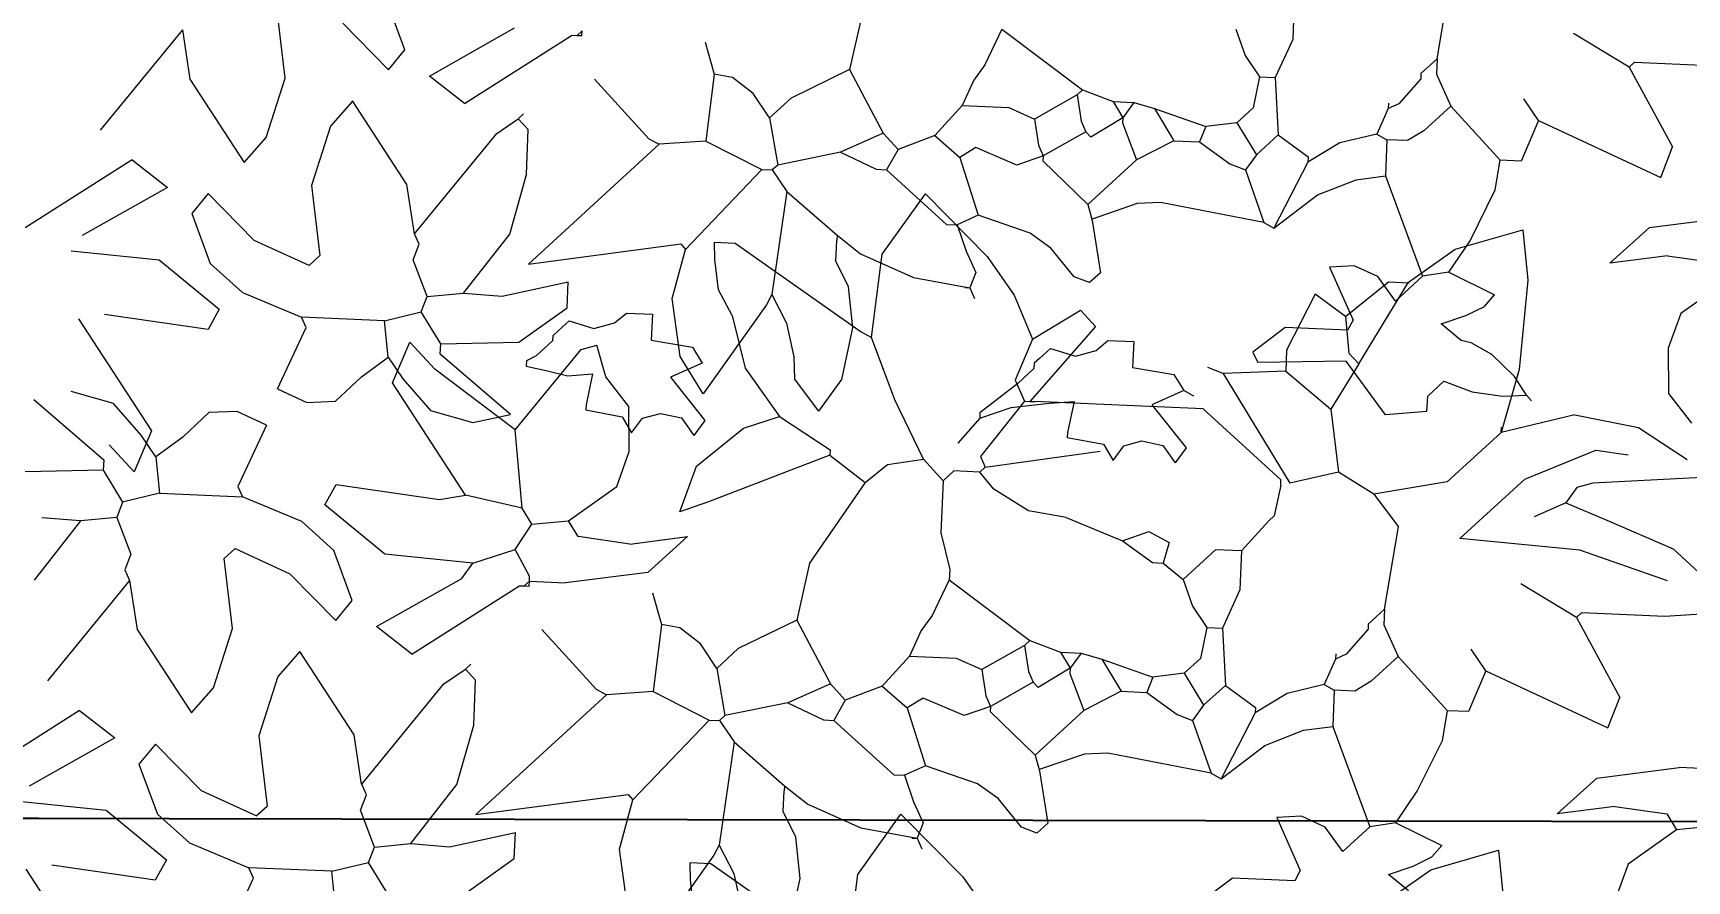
# Model space of a CAD drawing. Header units: centimetres. Extents: x 5667 to 17750, y 274 to 6203.
# Drawn here: x 7658.4 to 7760.1, y 4577.9 to 4630.1 of the extents above; entities that cross this region are included whole.
import ezdxf

# ---------------------------------------------------------------- set-up
doc = ezdxf.new("R2010")
doc.units = ezdxf.units.CM
doc.header["$MEASUREMENT"] = 0
doc.layers.get('0').update_dxf_attribs({"lineweight": 18})
doc.layers.add('G-ANNO-DIM', color=3, linetype='Continuous', lineweight=9)
doc.layers.add('G-HEDGE', color=104, linetype='Continuous', lineweight=9)
doc.styles.add('ARIAL', font='arial.ttf')
doc.dimstyles.new('TICK_36', dxfattribs={"dimtxt": 10, "dimasz": 3.6, "dimexe": 1.8, "dimexo": 1.2, "dimgap": 1.8, "dimtad": 0, "dimdec": 0, "dimzin": 0, "dimdsep": 46, "dimtxsty": 'ARIAL', "dimblk": 'OBLIQUE', "dimcen": 1.8, "dimdle": 1.8, "dimclrd": 256, "dimclrt": 256, "dimadec": 0, "dimazin": 0, "dimtfac": 1, "dimtdec": 0, "dimtmove": 1, "dimatfit": 3, "dimldrblk": 'OPEN90', "dimfxl": 1, "dimtolj": 1, "dimtzin": 0, "dimarcsym": 0})

# ---------------------------------------------------------------- blocks, each defined once
blk = doc.blocks.new('_Oblique')
at = {"color": 0, "linetype": 'ByBlock', "lineweight": -2}
blk.add_line((-0.5, -0.5), (0.5, 0.5), dxfattribs=at)
blk = doc.blocks.new('*D37')
at = {"layer": 'Defpoints', "color": 0, "transparency": 16777216}
for p in [(7969.34, 4729.28), (7566.06, 4503.99), (7969.34, 4503.99)]:
    blk.add_point(p, dxfattribs=at)
at = {"layer": 'G-ANNO-DIM', "lineweight": -2, "transparency": 16777216}
for p, q in [((7566.06, 4731.08), (7566.06, 4629.6)), ((7566.06, 4502.19), (7566.06, 4603.66))]:
    blk.add_line(p, q, dxfattribs=at)
at = {"layer": 'G-ANNO-DIM', "color": 0, "lineweight": -2, "transparency": 16777216}
for p, q in [((7968.14, 4729.28), (7564.26, 4729.28)), ((7968.14, 4503.99), (7564.26, 4503.99))]:
    blk.add_line(p, q, dxfattribs=at)
at = {"layer": 'G-ANNO-DIM', "lineweight": -2, "transparency": 16777216, "xscale": 3.6, "yscale": 3.6, "zscale": 3.6}
for p, rotation in [((7566.06, 4729.28), 90), ((7566.06, 4503.99), 270)]:
    blk.add_blockref('_Oblique', p, dxfattribs=dict(at, rotation=rotation))
at = {"layer": 'G-ANNO-DIM', "transparency": 16777216, "insert": (7566.06, 4616.63), "char_height": 10, "attachment_point": 5, "rotation": 90, "style": 'ARIAL'}
blk.add_mtext('\\A1;225', dxfattribs=at)
blk = doc.blocks.new('_Open90')
at = {"color": 0, "linetype": 'ByBlock', "lineweight": -2}
for p, q in [((-0.5, 0.5), (0, 0)), ((0, 0), (-1, 0)), ((0, 0), (-0.5, -0.5))]:
    blk.add_line(p, q, dxfattribs=at)
blk = doc.blocks.new('*D40')
at = {"layer": 'Defpoints', "color": 0, "transparency": 16777216}
for p in [(7955.47, 4581.2), (7630.51, 4504.63), (7955.32, 4503.99)]:
    blk.add_point(p, dxfattribs=at)
at = {"layer": 'G-ANNO-DIM', "lineweight": -2, "transparency": 16777216}
for p, q in [((7630.67, 4583.64), (7630.61, 4552.16)), ((7630.51, 4502.83), (7630.57, 4534.31))]:
    blk.add_line(p, q, dxfattribs=at)
at = {"layer": 'G-ANNO-DIM', "color": 0, "lineweight": -2, "transparency": 16777216}
for p, q in [((7954.27, 4581.2), (7628.87, 4581.84)), ((7954.12, 4503.99), (7628.71, 4504.64))]:
    blk.add_line(p, q, dxfattribs=at)
at = {"layer": 'G-ANNO-DIM', "lineweight": -2, "transparency": 16777216, "xscale": 3.6, "yscale": 3.6, "zscale": 3.6}
for p, rotation in [((7630.67, 4581.84), 89.88689764079622), ((7630.51, 4504.63), 269.8868976407962)]:
    blk.add_blockref('_Oblique', p, dxfattribs=dict(at, rotation=rotation))
at = {"layer": 'G-ANNO-DIM', "transparency": 16777216, "insert": (7630.59, 4543.24), "char_height": 10, "attachment_point": 5, "rotation": 89.8869, "style": 'ARIAL'}
blk.add_mtext('\\A1;77', dxfattribs=at)
blk = doc.blocks.new('*D31')
at = {"layer": 'Defpoints', "color": 0, "transparency": 16777216}
for p in [(7630.66, 4701.2), (7659.95, 4701.2), (7659.95, 4581.78)]:
    blk.add_point(p, dxfattribs=at)
at = {"layer": 'G-ANNO-DIM', "lineweight": -2, "transparency": 16777216}
for p, q in [((7630.66, 4703), (7630.66, 4653.88)), ((7630.66, 4579.98), (7630.66, 4629.1))]:
    blk.add_line(p, q, dxfattribs=at)
at = {"layer": 'G-ANNO-DIM', "color": 0, "lineweight": -2, "transparency": 16777216}
for p, q in [((7658.75, 4701.2), (7628.86, 4701.2)), ((7658.75, 4581.78), (7628.86, 4581.78))]:
    blk.add_line(p, q, dxfattribs=at)
at = {"layer": 'G-ANNO-DIM', "lineweight": -2, "transparency": 16777216, "xscale": 3.6, "yscale": 3.6, "zscale": 3.6}
for p, rotation in [((7630.66, 4701.2), 90), ((7630.66, 4581.78), 270)]:
    blk.add_blockref('_Oblique', p, dxfattribs=dict(at, rotation=rotation))
at = {"layer": 'G-ANNO-DIM', "transparency": 16777216, "insert": (7630.66, 4641.49), "char_height": 10, "attachment_point": 5, "rotation": 90, "style": 'ARIAL'}
blk.add_mtext('\\A1;119', dxfattribs=at)

msp = doc.modelspace()

# ---------------------------------------------------------------- linework, layer by layer
at = {"layer": 'G-HEDGE'}
for p, q in [((7744.77, 4628.51), (7745.63, 4633.59)), ((7673.93, 4627.31), (7673.42, 4631.63)), ((7681.29, 4629.05), (7680.16, 4632.12)), ((7735.98, 4632.09), (7735.88, 4629.69)), ((7677.46, 4630.7), (7680.28, 4627.82)), ((7709.42, 4631.33), (7708.62, 4627.85)), ((7667.6, 4630.29), (7662.54, 4624.12)), ((7667.6, 4630.29), (7668.06, 4627.26)), ((7682.79, 4627.44), (7688.03, 4630.41)), ((7684.95, 4625.75), (7691.53, 4629.94)), ((7691.85, 4629.92), (7691.53, 4629.94)), ((7691.85, 4629.92), (7692.18, 4630.23)), ((7692.17, 4629.91), (7691.85, 4629.92)), ((7692.17, 4629.91), (7692.18, 4630.23)), ((7718, 4630.32), (7716.95, 4628.13)), ((7718, 4630.32), (7722.95, 4626.59)), ((7732.38, 4630.33), (7732.95, 4628.71)), ((7735.88, 4629.69), (7734.81, 4627.35)), ((7756.57, 4628), (7753.15, 4630.06)), ((7680.28, 4627.82), (7681.29, 4629.05)), ((7699.75, 4629.52), (7700.3, 4627.57)), ((7732.95, 4628.71), (7733.85, 4627.39)), ((7700.3, 4627.57), (7699.8, 4623.44)), ((7701.43, 4627.35), (7700.3, 4627.57)), ((7708.62, 4627.85), (7705.03, 4626.09)), ((7708.62, 4627.85), (7710.69, 4623.93)), ((7716.95, 4628.13), (7716.27, 4627.2)), ((7743.77, 4627.6), (7743.76, 4627.28)), ((7744.77, 4628.51), (7743.77, 4627.6)), ((7744.77, 4628.51), (7744.73, 4627.56)), ((7744.73, 4627.56), (7745.6, 4625.6)), ((7756.57, 4628), (7756.91, 4628.3)), ((7756.57, 4628), (7759.24, 4623.09)), ((7756.91, 4628.3), (7762.01, 4628.08)), ((7668.06, 4627.26), (7671.4, 4622.13)), ((7672.75, 4623.67), (7673.93, 4627.31)), ((7684.95, 4625.75), (7682.79, 4627.44)), ((7692.94, 4627.26), (7696.29, 4623.59)), ((7702.71, 4626.37), (7701.43, 4627.35)), ((7716.27, 4627.2), (7715.56, 4625.63)), ((7722.95, 4626.59), (7722.62, 4626.28)), ((7722.95, 4626.59), (7724.84, 4625.87)), ((7733.85, 4627.39), (7733.45, 4625.49)), ((7733.85, 4627.39), (7734.81, 4627.35)), ((7734.81, 4627.35), (7734.98, 4623.83)), ((7743.76, 4627.28), (7742.41, 4625.74)), ((7678.07, 4625.9), (7676.72, 4624.37)), ((7681.41, 4620.77), (7678.07, 4625.91)), ((7703.7, 4624.87), (7702.71, 4626.37)), ((7705.03, 4626.09), (7703.7, 4624.87)), ((7715.56, 4625.63), (7713.88, 4623.79)), ((7715.56, 4625.63), (7718.43, 4625.51)), ((7718.43, 4625.51), (7720, 4624.8)), ((7722.62, 4626.28), (7720, 4624.8)), ((7722.62, 4626.28), (7722.87, 4624.67)), ((7724.84, 4625.87), (7725.43, 4624.88)), ((7724.84, 4625.87), (7726.11, 4625.81)), ((7726.11, 4625.81), (7725.43, 4624.88)), ((7726.11, 4625.81), (7727.38, 4625.44)), ((7733.45, 4625.49), (7732.45, 4624.57)), ((7741.77, 4625.77), (7741.76, 4625.45)), ((7742.41, 4625.74), (7741.76, 4625.45)), ((7745.6, 4625.6), (7743.94, 4624.07)), ((7745.6, 4625.6), (7748.65, 4622.27)), ((7751, 4624.72), (7750.1, 4626.04)), ((7686.93, 4623.92), (7688.25, 4624.82)), ((7688.25, 4624.82), (7688.58, 4625.13)), ((7688.86, 4624.16), (7688.25, 4624.82)), ((7703.7, 4624.87), (7704.21, 4621.97)), ((7720, 4624.8), (7720.25, 4623.19)), ((7722.87, 4624.67), (7723.16, 4624.02)), ((7725.43, 4624.88), (7723.46, 4623.69)), ((7725.43, 4624.88), (7725.42, 4624.56)), ((7725.42, 4624.56), (7726.28, 4622.29)), ((7727.38, 4625.44), (7730.53, 4624.34)), ((7727.38, 4625.44), (7728.57, 4623.47)), ((7732.45, 4624.57), (7730.53, 4624.34)), ((7732.45, 4624.57), (7733.65, 4622.6)), ((7741.76, 4625.45), (7741.05, 4623.88)), ((7751, 4624.72), (7749.93, 4622.21)), ((7751, 4624.72), (7758.51, 4621.2)), ((7671.4, 4622.13), (7672.75, 4623.67)), ((7676.72, 4624.37), (7675.54, 4620.72)), ((7681.87, 4617.75), (7686.93, 4623.92)), ((7688.77, 4621.38), (7688.86, 4624.16)), ((7696.29, 4623.59), (7696.92, 4623.25)), ((7710.69, 4623.93), (7708.08, 4622.76)), ((7710.69, 4623.93), (7711.61, 4622.93)), ((7713.88, 4623.79), (7711.61, 4622.93)), ((7713.88, 4623.79), (7715.42, 4622.44)), ((7723.16, 4624.02), (7720.54, 4622.54)), ((7723.46, 4623.69), (7723.16, 4624.02)), ((7728.57, 4623.47), (7726.28, 4622.29)), ((7728.57, 4623.47), (7730.16, 4623.4)), ((7730.53, 4624.34), (7730.16, 4623.4)), ((7734.98, 4623.83), (7733.65, 4622.6)), ((7734.98, 4623.83), (7736.84, 4622.47)), ((7741.05, 4623.88), (7738.79, 4623.34)), ((7741.05, 4623.88), (7741.68, 4623.53)), ((7741.68, 4623.53), (7741.58, 4621.3)), ((7742.95, 4623.48), (7741.68, 4623.53)), ((7743.94, 4624.07), (7742.95, 4623.48)), ((7696.92, 4623.25), (7688.88, 4615.88)), ((7699.8, 4623.44), (7696.92, 4623.25)), ((7699.8, 4623.44), (7703.24, 4621.69)), ((7708.08, 4622.76), (7704.21, 4621.97)), ((7708.08, 4622.76), (7710.27, 4621.71)), ((7711.61, 4622.93), (7710.91, 4621.68)), ((7716.4, 4623.04), (7715.42, 4622.44)), ((7715.42, 4622.44), (7716.54, 4618.88)), ((7718.92, 4621.97), (7716.4, 4623.04)), ((7720.54, 4622.54), (7718.92, 4621.97)), ((7720.25, 4623.19), (7720.54, 4622.54)), ((7720.54, 4622.54), (7720.52, 4622.22)), ((7730.16, 4623.4), (7732.02, 4622.04)), ((7733.65, 4622.6), (7732.97, 4621.68)), ((7738.79, 4623.34), (7736.82, 4622.15)), ((7736.84, 4622.47), (7736.82, 4622.15)), ((7758.51, 4621.2), (7759.24, 4623.09)), ((7664.52, 4622.29), (7657.94, 4618.1)), ((7664.52, 4622.29), (7666.68, 4620.59)), ((7703.24, 4621.69), (7698.55, 4616.78)), ((7703.24, 4621.69), (7703.88, 4621.67)), ((7704.21, 4621.97), (7703.88, 4621.67)), ((7703.88, 4621.67), (7704.78, 4620.35)), ((7710.27, 4621.71), (7710.91, 4621.68)), ((7710.91, 4621.68), (7714.6, 4618.32)), ((7720.52, 4622.22), (7723.28, 4619.54)), ((7726.28, 4622.29), (7723.28, 4619.54)), ((7732.02, 4622.04), (7732.97, 4621.68)), ((7732.97, 4621.68), (7734.1, 4618.43)), ((7736.82, 4622.15), (7734.73, 4618.08)), ((7748.33, 4620.45), (7748.65, 4622.27)), ((7749.93, 4622.21), (7748.65, 4622.27)), ((7666.68, 4620.59), (7661.44, 4617.63)), ((7675.54, 4620.72), (7676.05, 4616.4)), ((7681.87, 4617.75), (7681.41, 4620.77)), ((7687.73, 4617.73), (7688.77, 4621.38)), ((7737.4, 4620.13), (7739.79, 4621.07)), ((7739.79, 4621.07), (7741.58, 4621.3)), ((7741.58, 4621.3), (7743.87, 4615.13)), ((7746.79, 4617.32), (7748.33, 4620.45)), ((7669.19, 4620.22), (7668.18, 4618.99)), ((7672.01, 4617.34), (7669.19, 4620.22)), ((7704.78, 4620.35), (7703.86, 4614)), ((7704.78, 4620.35), (7707.86, 4617.66)), ((7710.64, 4616.48), (7713.3, 4620.21)), ((7713.3, 4620.21), (7717.09, 4616.35)), ((7723.28, 4619.54), (7723.56, 4618.57)), ((7726.31, 4619.61), (7723.54, 4618.64)), ((7727.76, 4619.67), (7726.31, 4619.61)), ((7734.1, 4618.43), (7727.76, 4619.67)), ((7734.73, 4618.08), (7737.4, 4620.13)), ((7668.18, 4618.99), (7669.31, 4615.92)), ((7716.54, 4618.88), (7715.24, 4618.29)), ((7719.73, 4617.78), (7716.54, 4618.88)), ((7723.56, 4618.57), (7724.06, 4615.35)), ((7734.1, 4618.43), (7734.73, 4618.08)), ((7757.83, 4618.13), (7762.88, 4618.77)), ((7682.16, 4617.1), (7681.87, 4617.75)), ((7684.9, 4614.1), (7687.73, 4617.73)), ((7707.86, 4617.66), (7707.85, 4617.34)), ((7707.86, 4617.66), (7709.31, 4616.52)), ((7714.6, 4618.32), (7715.24, 4618.29)), ((7715.24, 4618.29), (7715.81, 4616.67)), ((7721.01, 4616.86), (7719.73, 4617.78)), ((7745.88, 4616.79), (7750.04, 4617.99)), ((7750.04, 4617.99), (7750.35, 4614.9)), ((7755.38, 4615.93), (7757.83, 4618.13)), ((7660.76, 4616.7), (7666.17, 4616.14)), ((7675.39, 4615.79), (7672.01, 4617.34)), ((7675.39, 4615.79), (7676.05, 4616.4)), ((7681.8, 4616.15), (7682.16, 4617.1)), ((7688.88, 4615.88), (7698.25, 4617.12)), ((7697.72, 4613.76), (7698.55, 4616.78)), ((7698.25, 4617.12), (7698.55, 4616.78)), ((7700.32, 4617.23), (7701.6, 4617.17)), ((7700.35, 4616.16), (7700.32, 4617.23)), ((7701.6, 4617.17), (7709.35, 4611.72)), ((7707.79, 4616.06), (7707.85, 4617.34)), ((7709.31, 4616.52), (7712.57, 4615.06)), ((7709.98, 4611.37), (7710.64, 4616.48)), ((7715.81, 4616.67), (7716.39, 4615.37)), ((7717.09, 4616.35), (7718.75, 4613.97)), ((7722.45, 4615.1), (7721.01, 4616.86)), ((7743, 4614.76), (7745.88, 4616.79)), ((7745.48, 4615.38), (7746.79, 4617.32)), ((7758.94, 4616.39), (7755.38, 4615.93)), ((7758.94, 4616.39), (7762.12, 4615.93)), ((7666.17, 4616.14), (7669.87, 4613.1)), ((7669.31, 4615.92), (7671.29, 4614.14)), ((7682.66, 4613.88), (7681.8, 4616.15)), ((7700.57, 4614.3), (7700.35, 4616.16)), ((7708.56, 4614.49), (7707.79, 4616.06)), ((7716.39, 4615.37), (7716.03, 4614.42)), ((7724.06, 4615.35), (7723.39, 4614.74)), ((7739.67, 4615.78), (7738.14, 4615.7)), ((7738.14, 4615.7), (7739.59, 4612.44)), ((7741.11, 4615.11), (7739.67, 4615.78)), ((7745.48, 4615.38), (7743.87, 4615.13)), ((7745.48, 4615.38), (7748.29, 4613.98)), ((7687.27, 4613.91), (7691.33, 4614.78)), ((7691.26, 4613.18), (7691.33, 4614.78)), ((7701.41, 4612.71), (7700.57, 4614.3)), ((7708.83, 4611.96), (7708.56, 4614.49)), ((7712.57, 4615.06), (7716.03, 4614.42)), ((7715.71, 4614.44), (7716.03, 4614.42)), ((7716.03, 4614.42), (7716.32, 4613.77)), ((7723.39, 4614.74), (7722.45, 4615.1)), ((7739.12, 4612.66), (7741.77, 4614.78)), ((7739.95, 4609.75), (7743, 4614.76)), ((7742.2, 4613.6), (7741.11, 4615.11)), ((7741.77, 4614.78), (7743.04, 4614.73)), ((7743.87, 4615.13), (7742.2, 4613.6)), ((7750.35, 4614.9), (7749.81, 4609.39)), ((7762.72, 4614.94), (7759.75, 4612.84)), ((7671.29, 4614.14), (7674.93, 4612.62)), ((7682.29, 4612.94), (7682.66, 4613.88)), ((7682.66, 4613.88), (7684.9, 4614.1)), ((7684.9, 4614.1), (7687.27, 4613.91)), ((7698.22, 4610.19), (7697.72, 4613.76)), ((7703.52, 4613.37), (7699.63, 4607.9)), ((7703.86, 4614), (7703.52, 4613.37)), ((7703.86, 4614), (7704.75, 4612.25)), ((7718.75, 4613.97), (7719.88, 4611.26)), ((7737.26, 4614.02), (7735.51, 4610.58)), ((7739.12, 4612.66), (7737.26, 4614.02)), ((7746.53, 4612.72), (7747.67, 4613.28)), ((7747.67, 4613.28), (7748.29, 4613.98)), ((7661.21, 4612.52), (7665.71, 4605.62)), ((7669.18, 4611.86), (7662.82, 4612.77)), ((7669.87, 4613.1), (7669.18, 4611.86)), ((7675.22, 4611.97), (7674.93, 4612.62)), ((7680.03, 4612.4), (7674.93, 4612.62)), ((7680.03, 4612.4), (7682.29, 4612.94)), ((7680.26, 4610.15), (7680.03, 4612.4)), ((7683.49, 4610.97), (7682.29, 4612.94)), ((7688.29, 4611.08), (7691.26, 4613.18)), ((7690.71, 4611.78), (7691.38, 4612.39)), ((7691.38, 4612.39), (7692.91, 4611.92)), ((7692.91, 4611.92), (7694.18, 4612.26)), ((7694.18, 4612.26), (7694.91, 4612.87)), ((7694.91, 4612.87), (7696.51, 4612.8)), ((7696.51, 4612.8), (7696.44, 4611.21)), ((7701.41, 4612.71), (7702.22, 4609.47)), ((7719.88, 4611.26), (7722.83, 4613.05)), ((7722.83, 4613.05), (7723.75, 4612.05)), ((7739.12, 4612.66), (7739.34, 4610.41)), ((7739.59, 4612.44), (7739.25, 4611.81)), ((7745.02, 4612.2), (7746.53, 4612.72)), ((7759.75, 4612.84), (7758.97, 4610.7)), ((7673.46, 4608.21), (7675.22, 4611.97)), ((7690.38, 4611.47), (7690.36, 4611.15)), ((7690.71, 4611.78), (7690.38, 4611.47)), ((7704.75, 4612.25), (7705.21, 4610.17)), ((7708.15, 4608.79), (7708.83, 4611.96)), ((7709.35, 4611.72), (7709.98, 4611.37)), ((7711.42, 4607.53), (7709.98, 4611.37)), ((7719.88, 4611.26), (7718.81, 4608.75)), ((7723.75, 4612.05), (7719.71, 4607.43)), ((7735.42, 4611.98), (7733.44, 4610.47)), ((7739.25, 4611.81), (7735.42, 4611.98)), ((7746.25, 4611.19), (7745.02, 4612.2)), ((7680.52, 4608.57), (7681.59, 4611.08)), ((7683.12, 4609.41), (7681.59, 4611.08)), ((7683.46, 4610.33), (7683.49, 4610.97)), ((7687.77, 4606.62), (7683.46, 4610.33)), ((7683.49, 4610.97), (7688.29, 4611.08)), ((7688.07, 4605.68), (7692.12, 4610.62)), ((7689.36, 4610.24), (7688.76, 4609.92)), ((7690.36, 4611.15), (7689.36, 4610.24)), ((7692.12, 4610.62), (7693.09, 4610.89)), ((7693.64, 4608.95), (7693.09, 4610.89)), ((7696.44, 4611.21), (7698.98, 4610.78)), ((7698.98, 4610.78), (7699.57, 4609.79)), ((7720.32, 4610.08), (7720.98, 4610.69)), ((7720.98, 4610.69), (7722.52, 4610.22)), ((7722.52, 4610.22), (7723.79, 4610.56)), ((7723.79, 4610.56), (7724.52, 4611.18)), ((7724.52, 4611.18), (7726.11, 4611.11)), ((7726.11, 4611.11), (7726.04, 4609.51)), ((7733.44, 4610.47), (7733.73, 4609.82)), ((7735.51, 4610.58), (7735.46, 4609.3)), ((7739.34, 4610.41), (7739.95, 4609.75)), ((7746.86, 4611.04), (7746.25, 4611.19)), ((7748.12, 4610.31), (7746.86, 4611.04)), ((7749.53, 4608.96), (7748.12, 4610.31)), ((7758.97, 4610.7), (7759, 4607.93)), ((7678.61, 4608.94), (7680.26, 4610.15)), ((7680.26, 4610.15), (7681.16, 4608.83)), ((7688.07, 4605.68), (7683.12, 4609.41)), ((7688.76, 4609.92), (7688.75, 4609.6)), ((7688.75, 4609.6), (7690.05, 4609.32)), ((7690.05, 4609.32), (7691.31, 4609.01)), ((7699.57, 4609.79), (7697.62, 4608.92)), ((7699.63, 4607.9), (7698.22, 4610.19)), ((7702.22, 4609.47), (7704.33, 4606.51)), ((7705.21, 4610.17), (7705.24, 4608.82)), ((7719.97, 4609.46), (7718.97, 4608.54)), ((7719.98, 4609.78), (7719.97, 4609.46)), ((7720.32, 4610.08), (7719.98, 4609.78)), ((7726.04, 4609.51), (7728.58, 4609.08)), ((7731.61, 4609.15), (7730.67, 4609.51)), ((7735.46, 4609.3), (7731.61, 4609.15)), ((7739.16, 4609.9), (7733.73, 4609.82)), ((7735.46, 4609.3), (7738.23, 4606.95)), ((7739.95, 4609.75), (7738.23, 4606.95)), ((7741.58, 4606.6), (7739.16, 4609.9)), ((7749.81, 4609.39), (7748.71, 4605.53)), ((7673.46, 4608.21), (7675.25, 4607.36)), ((7677.01, 4607.44), (7678.61, 4608.94)), ((7685.02, 4601.66), (7680.52, 4608.57)), ((7681.16, 4608.83), (7682.86, 4606.87)), ((7691.31, 4609.01), (7692.83, 4609.13)), ((7692.83, 4609.13), (7692.43, 4607.23)), ((7695.06, 4607.12), (7693.64, 4608.95)), ((7697.62, 4608.92), (7699.74, 4606.27)), ((7706.75, 4606.84), (7705.24, 4608.82)), ((7706.75, 4606.84), (7708.15, 4608.79)), ((7718.97, 4608.54), (7716.65, 4606.73)), ((7718.81, 4608.75), (7719.39, 4607.45)), ((7728.58, 4609.08), (7729.18, 4608.1)), ((7731.61, 4609.15), (7735.7, 4602.41)), ((7744.19, 4607.76), (7745.18, 4608.68)), ((7745.18, 4608.68), (7746.91, 4608.03)), ((7750.26, 4607.82), (7749.53, 4608.96)), ((7658.46, 4607.56), (7662.77, 4603.85)), ((7663.37, 4607.31), (7660.76, 4608.04)), ((7665.07, 4605.35), (7663.37, 4607.31)), ((7675.25, 4607.36), (7677.01, 4607.44)), ((7692.43, 4607.23), (7692.42, 4606.91)), ((7713.17, 4603.88), (7711.42, 4607.53)), ((7719.39, 4607.45), (7716.69, 4604.05)), ((7718.56, 4607.07), (7720.92, 4607.32)), ((7719.39, 4607.45), (7719.71, 4607.43)), ((7719.71, 4607.43), (7720.03, 4607.42)), ((7730.37, 4606.97), (7720.03, 4607.42)), ((7720.92, 4607.32), (7722.44, 4607.43)), ((7722.44, 4607.43), (7722.03, 4605.53)), ((7729.18, 4608.1), (7727.22, 4607.22)), ((7727.22, 4607.22), (7729.34, 4604.57)), ((7729.8, 4607.75), (7729.18, 4608.1)), ((7744.14, 4606.81), (7744.19, 4607.76)), ((7746.91, 4608.03), (7748.78, 4607.76)), ((7748.78, 4607.76), (7750.26, 4607.82)), ((7750.26, 4607.82), (7750.56, 4607.48)), ((7759, 4607.93), (7760.41, 4606.1)), ((7669.22, 4606.75), (7667.62, 4605.24)), ((7670.98, 4606.82), (7669.22, 4606.75)), ((7672.77, 4605.97), (7670.98, 4606.82)), ((7682.86, 4606.87), (7685.47, 4606.14)), ((7685.47, 4606.14), (7687.77, 4606.62)), ((7692.42, 4606.91), (7694.64, 4606.49)), ((7694.64, 4606.49), (7695.23, 4605.51)), ((7695.08, 4604.35), (7695.06, 4607.12)), ((7695.23, 4605.51), (7695.89, 4606.41)), ((7695.89, 4606.41), (7697, 4606.7)), ((7697, 4606.7), (7698.3, 4606.42)), ((7698.3, 4606.42), (7699.06, 4605.34)), ((7699.74, 4606.27), (7699.06, 4605.34)), ((7702.1, 4605.78), (7704.33, 4606.51)), ((7704.33, 4606.51), (7707.44, 4604.45)), ((7716.64, 4606.41), (7715.29, 4604.87)), ((7716.64, 4606.41), (7718.56, 4607.07)), ((7716.65, 4606.73), (7716.64, 4606.41)), ((7735.16, 4602.61), (7730.37, 4606.97)), ((7738.23, 4606.95), (7738.7, 4603.09)), ((7744.14, 4606.81), (7741.58, 4606.6)), ((7753.24, 4606.61), (7748.71, 4605.53)), ((7753.24, 4606.61), (7757.14, 4605.84)), ((7665.71, 4605.62), (7664.64, 4603.1)), ((7665.97, 4604.03), (7665.07, 4605.35)), ((7667.62, 4605.24), (7665.97, 4604.03)), ((7672.77, 4605.97), (7671.01, 4602.21)), ((7688.5, 4600.87), (7688.07, 4605.68)), ((7699.21, 4603.45), (7702.1, 4605.78)), ((7722.03, 4605.53), (7722.02, 4605.21)), ((7722.02, 4605.21), (7724.24, 4604.8)), ((7748.71, 4605.53), (7745.39, 4602.48)), ((7748.71, 4605.53), (7748.73, 4605.85)), ((7757.14, 4605.84), (7760.14, 4603.87)), ((7663.11, 4604.77), (7664.64, 4603.1)), ((7694.31, 4602.21), (7695.08, 4604.35)), ((7707.42, 4604.13), (7699.95, 4601.26)), ((7707.44, 4604.45), (7707.42, 4604.13)), ((7707.42, 4604.13), (7709.59, 4602.44)), ((7716.98, 4603.4), (7724.05, 4604.37)), ((7724.24, 4604.8), (7724.84, 4603.81)), ((7724.84, 4603.81), (7725.5, 4604.71)), ((7725.5, 4604.71), (7726.6, 4605.01)), ((7726.6, 4605.01), (7727.9, 4604.72)), ((7727.9, 4604.72), (7728.66, 4603.65)), ((7729.34, 4604.57), (7728.66, 4603.65)), ((7750.15, 4602.65), (7754.52, 4604.43)), ((7754.52, 4604.43), (7756.52, 4604.14)), ((7662.74, 4603.21), (7657.94, 4603.1)), ((7662.77, 4603.85), (7662.74, 4603.21)), ((7662.74, 4603.21), (7663.93, 4601.24)), ((7665.97, 4604.03), (7666.19, 4601.79)), ((7698.19, 4600.65), (7699.21, 4603.45)), ((7709.59, 4602.44), (7710.96, 4603.55)), ((7710.96, 4603.55), (7713.17, 4603.88)), ((7713.17, 4603.88), (7714.39, 4602.55)), ((7715.05, 4603.16), (7714.39, 4602.55)), ((7716.65, 4603.09), (7715.05, 4603.16)), ((7716.98, 4603.4), (7716.65, 4603.09)), ((7716.69, 4604.05), (7716.98, 4603.4)), ((7671.01, 4602.21), (7671.3, 4601.56)), ((7676.36, 4601.08), (7677.05, 4602.32)), ((7677.05, 4602.32), (7683.41, 4601.41)), ((7691.34, 4600.1), (7694.31, 4602.21)), ((7709.59, 4602.44), (7706.17, 4597.48)), ((7714.39, 4602.55), (7714.25, 4599.36)), ((7717.5, 4602.03), (7716.65, 4603.09)), ((7735.15, 4602.29), (7734.75, 4600.39)), ((7735.15, 4602.29), (7735.16, 4602.61)), ((7738.7, 4603.09), (7735.7, 4602.41)), ((7740.88, 4601.72), (7738.7, 4603.09)), ((7745.39, 4602.48), (7740.88, 4601.72)), ((7746.16, 4599.01), (7750.15, 4602.65)), ((7753.36, 4602.13), (7752.68, 4601.2)), ((7754.33, 4602.41), (7753.36, 4602.13)), ((7761.06, 4602.75), (7754.33, 4602.41)), ((7663.93, 4601.24), (7663.57, 4600.3)), ((7666.19, 4601.79), (7663.93, 4601.24)), ((7666.19, 4601.79), (7671.3, 4601.56)), ((7674.94, 4600.04), (7671.3, 4601.56)), ((7680.06, 4598.04), (7676.36, 4601.08)), ((7683.41, 4601.41), (7685.02, 4601.66)), ((7688.5, 4600.87), (7685.02, 4601.66)), ((7699.95, 4601.26), (7698.19, 4600.65)), ((7719.64, 4600.71), (7717.5, 4602.03)), ((7740.88, 4601.72), (7742.39, 4599.73)), ((7752.68, 4601.2), (7750.73, 4600.33)), ((7752.68, 4601.2), (7755.19, 4600.13)), ((7661.33, 4600.08), (7658.49, 4596.45)), ((7661.33, 4600.08), (7658.95, 4600.27)), ((7663.57, 4600.3), (7661.33, 4600.08)), ((7663.57, 4600.3), (7664.43, 4598.03)), ((7689.09, 4599.88), (7688.5, 4600.87)), ((7689.09, 4599.88), (7691.34, 4600.1)), ((7691.94, 4599.12), (7691.34, 4600.1)), ((7721.96, 4600.3), (7719.64, 4600.71)), ((7721.96, 4600.3), (7725.41, 4598.87)), ((7734.41, 4600.08), (7732.74, 4598.24)), ((7734.75, 4600.39), (7734.41, 4600.08)), ((7755.19, 4600.13), (7759.27, 4598.36)), ((7676.92, 4598.26), (7674.94, 4600.04)), ((7688.07, 4598.33), (7689.09, 4599.88)), ((7695.11, 4598.66), (7691.94, 4599.12)), ((7695.11, 4598.66), (7698.67, 4599.12)), ((7698.67, 4599.12), (7696.23, 4596.92)), ((7714.25, 4599.36), (7714.79, 4597.1)), ((7725.41, 4598.87), (7727.04, 4599.44)), ((7727.04, 4599.44), (7728.28, 4598.75)), ((7741.53, 4594.66), (7742.39, 4599.73)), ((7664.43, 4598.03), (7664.07, 4597.08)), ((7670.84, 4598.39), (7670.17, 4597.78)), ((7670.84, 4598.39), (7674.22, 4596.84)), ((7678.05, 4595.2), (7676.92, 4598.26)), ((7685.47, 4597.48), (7680.06, 4598.04)), ((7685.47, 4597.48), (7688.07, 4598.33)), ((7688.95, 4596.69), (7688.07, 4598.33)), ((7725.41, 4598.87), (7727.27, 4597.52)), ((7728.28, 4598.75), (7727.91, 4597.49)), ((7731.14, 4598.31), (7729.14, 4596.48)), ((7732.74, 4598.24), (7731.14, 4598.31)), ((7732.74, 4598.24), (7732.64, 4595.84)), ((7753.54, 4598.28), (7746.16, 4599.01)), ((7758.92, 4596.41), (7753.54, 4598.28)), ((7759.27, 4598.36), (7761.11, 4596.68)), ((7664.07, 4597.08), (7664.36, 4596.43)), ((7670.69, 4593.46), (7670.17, 4597.78)), ((7684.79, 4596.55), (7685.47, 4597.48)), ((7706.17, 4597.48), (7705.38, 4593.99)), ((7714.79, 4597.1), (7714.76, 4596.46)), ((7727.27, 4597.52), (7727.91, 4597.49)), ((7727.91, 4597.49), (7729.14, 4596.48)), ((7664.36, 4596.43), (7659.3, 4590.26)), ((7664.36, 4596.43), (7664.82, 4593.41)), ((7674.22, 4596.84), (7677.04, 4593.96)), ((7679.55, 4593.59), (7684.79, 4596.55)), ((7681.71, 4591.89), (7688.29, 4596.08)), ((7688.61, 4596.07), (7688.29, 4596.08)), ((7688.61, 4596.07), (7688.94, 4596.37)), ((7688.93, 4596.05), (7688.61, 4596.07)), ((7688.93, 4596.05), (7688.94, 4596.37)), ((7688.94, 4596.37), (7688.95, 4596.69)), ((7688.94, 4596.37), (7691.17, 4596.28)), ((7696.23, 4596.92), (7691.17, 4596.28)), ((7714.76, 4596.46), (7713.71, 4594.27)), ((7714.76, 4596.46), (7719.71, 4592.73)), ((7729.14, 4596.48), (7729.71, 4594.85)), ((7753.33, 4594.14), (7749.91, 4596.21)), ((7677.04, 4593.96), (7678.05, 4595.2)), ((7696.51, 4595.66), (7697.06, 4593.72)), ((7732.64, 4595.84), (7731.57, 4593.49)), ((7705.38, 4593.99), (7701.79, 4592.23)), ((7705.38, 4593.99), (7707.45, 4590.07)), ((7713.71, 4594.27), (7713.03, 4593.34)), ((7729.71, 4594.85), (7730.61, 4593.53)), ((7741.53, 4594.66), (7740.53, 4593.74)), ((7741.53, 4594.66), (7741.49, 4593.7)), ((7753.33, 4594.14), (7753.67, 4594.45)), ((7753.33, 4594.14), (7756, 4589.23)), ((7753.67, 4594.45), (7758.77, 4594.22)), ((7758.77, 4594.22), (7761.65, 4594.42)), ((7664.82, 4593.41), (7668.16, 4588.28)), ((7669.51, 4589.81), (7670.69, 4593.46)), ((7681.71, 4591.89), (7679.55, 4593.59)), ((7689.7, 4593.4), (7693.05, 4589.74)), ((7697.06, 4593.72), (7696.56, 4589.59)), ((7698.19, 4593.5), (7697.06, 4593.72)), ((7699.47, 4592.52), (7698.19, 4593.5)), ((7713.03, 4593.34), (7712.32, 4591.77)), ((7730.61, 4593.53), (7730.21, 4591.63)), ((7730.61, 4593.53), (7731.57, 4593.49)), ((7731.57, 4593.49), (7731.74, 4589.97)), ((7740.52, 4593.42), (7739.17, 4591.88)), ((7740.53, 4593.74), (7740.52, 4593.42)), ((7741.49, 4593.7), (7742.36, 4591.74)), ((7674.83, 4592.05), (7673.48, 4590.51)), ((7678.17, 4586.92), (7674.83, 4592.05)), ((7700.46, 4591.01), (7699.47, 4592.52)), ((7701.79, 4592.23), (7700.46, 4591.01)), ((7719.38, 4592.43), (7716.76, 4590.94)), ((7719.71, 4592.73), (7719.38, 4592.43)), ((7719.38, 4592.43), (7719.63, 4590.82)), ((7719.71, 4592.73), (7721.6, 4592.01)), ((7721.6, 4592.01), (7722.19, 4591.02)), ((7721.6, 4592.01), (7722.87, 4591.95)), ((7722.87, 4591.95), (7722.19, 4591.02)), ((7722.87, 4591.95), (7724.14, 4591.58)), ((7747.76, 4590.87), (7746.85, 4592.19)), ((7683.69, 4590.07), (7685.01, 4590.97)), ((7685.01, 4590.97), (7685.34, 4591.27)), ((7685.62, 4590.3), (7685.01, 4590.97)), ((7700.46, 4591.01), (7700.97, 4588.11)), ((7712.32, 4591.77), (7710.64, 4589.93)), ((7712.32, 4591.77), (7715.19, 4591.65)), ((7715.19, 4591.65), (7716.76, 4590.94)), ((7716.76, 4590.94), (7717.01, 4589.33)), ((7722.19, 4591.02), (7720.22, 4589.83)), ((7722.19, 4591.02), (7722.18, 4590.71)), ((7724.14, 4591.58), (7727.28, 4590.48)), ((7724.14, 4591.58), (7725.33, 4589.61)), ((7730.21, 4591.63), (7729.21, 4590.72)), ((7738.52, 4591.59), (7737.81, 4590.02)), ((7738.53, 4591.91), (7738.52, 4591.59)), ((7739.17, 4591.88), (7738.52, 4591.59)), ((7742.36, 4591.74), (7740.7, 4590.22)), ((7742.36, 4591.74), (7745.41, 4588.41)), ((7673.48, 4590.51), (7672.3, 4586.87)), ((7678.63, 4583.89), (7683.69, 4590.07)), ((7685.53, 4587.52), (7685.62, 4590.3)), ((7707.45, 4590.07), (7704.84, 4588.9)), ((7707.45, 4590.07), (7708.36, 4589.07)), ((7710.64, 4589.93), (7708.36, 4589.07)), ((7710.64, 4589.93), (7712.18, 4588.58)), ((7719.92, 4590.17), (7717.3, 4588.68)), ((7719.63, 4590.82), (7719.92, 4590.17)), ((7720.22, 4589.83), (7719.92, 4590.17)), ((7722.18, 4590.71), (7723.04, 4588.43)), ((7727.28, 4590.48), (7726.92, 4589.54)), ((7729.21, 4590.72), (7727.28, 4590.48)), ((7729.21, 4590.72), (7730.4, 4588.75)), ((7731.74, 4589.97), (7730.4, 4588.75)), ((7731.74, 4589.97), (7733.59, 4588.61)), ((7737.81, 4590.02), (7735.55, 4589.48)), ((7737.81, 4590.02), (7738.43, 4589.68)), ((7740.7, 4590.22), (7739.71, 4589.62)), ((7747.76, 4590.87), (7746.69, 4588.36)), ((7747.76, 4590.87), (7755.27, 4587.35)), ((7668.16, 4588.28), (7669.51, 4589.81)), ((7693.68, 4589.39), (7685.64, 4582.03)), ((7693.05, 4589.74), (7693.68, 4589.39)), ((7696.56, 4589.59), (7693.68, 4589.39)), ((7696.56, 4589.59), (7700, 4587.84)), ((7704.84, 4588.9), (7700.97, 4588.11)), ((7704.84, 4588.9), (7707.03, 4587.85)), ((7708.36, 4589.07), (7707.67, 4587.82)), ((7713.16, 4589.18), (7712.18, 4588.58)), ((7715.67, 4588.11), (7713.16, 4589.18)), ((7717.01, 4589.33), (7717.3, 4588.68)), ((7725.33, 4589.61), (7723.04, 4588.43)), ((7725.33, 4589.61), (7726.92, 4589.54)), ((7726.92, 4589.54), (7728.78, 4588.18)), ((7735.55, 4589.48), (7733.58, 4588.29)), ((7738.43, 4589.68), (7738.34, 4587.44)), ((7739.71, 4589.62), (7738.43, 4589.68)), ((7755.27, 4587.35), (7756, 4589.23)), ((7661.27, 4588.43), (7654.7, 4584.24)), ((7661.27, 4588.43), (7663.44, 4586.74)), ((7700.97, 4588.11), (7700.64, 4587.81)), ((7712.18, 4588.58), (7713.3, 4585.02)), ((7717.3, 4588.68), (7715.67, 4588.11)), ((7717.3, 4588.68), (7717.28, 4588.36)), ((7717.28, 4588.36), (7720.04, 4585.68)), ((7723.04, 4588.43), (7720.04, 4585.68)), ((7728.78, 4588.18), (7729.72, 4587.82)), ((7730.4, 4588.75), (7729.72, 4587.82)), ((7733.58, 4588.29), (7731.49, 4584.23)), ((7733.59, 4588.61), (7733.58, 4588.29)), ((7745.09, 4586.59), (7745.41, 4588.41)), ((7746.69, 4588.36), (7745.41, 4588.41)), ((7672.3, 4586.87), (7672.81, 4582.55)), ((7678.62, 4583.89), (7678.17, 4586.92)), ((7684.49, 4583.88), (7685.53, 4587.52)), ((7700, 4587.84), (7695.31, 4582.93)), ((7700, 4587.84), (7700.64, 4587.81)), ((7700.64, 4587.81), (7701.54, 4586.49)), ((7707.03, 4587.85), (7707.67, 4587.82)), ((7707.67, 4587.82), (7711.36, 4584.47)), ((7729.72, 4587.82), (7730.86, 4584.57)), ((7734.16, 4586.27), (7736.55, 4587.21)), ((7736.55, 4587.21), (7738.34, 4587.44)), ((7738.34, 4587.44), (7740.63, 4581.27)), ((7663.44, 4586.74), (7658.19, 4583.77)), ((7665.95, 4586.36), (7664.93, 4585.13)), ((7668.77, 4583.48), (7665.95, 4586.36)), ((7701.54, 4586.49), (7700.62, 4580.14)), ((7701.54, 4586.49), (7704.62, 4583.8)), ((7731.49, 4584.23), (7734.16, 4586.27)), ((7743.54, 4583.46), (7745.09, 4586.59)), ((7664.93, 4585.13), (7666.07, 4582.06)), ((7713.3, 4585.02), (7712, 4584.44)), ((7716.49, 4583.92), (7713.3, 4585.02)), ((7720.04, 4585.68), (7720.32, 4584.71)), ((7723.07, 4585.75), (7720.3, 4584.79)), ((7724.52, 4585.81), (7723.07, 4585.75)), ((7730.86, 4584.57), (7724.52, 4585.81)), ((7754.59, 4584.27), (7759.64, 4584.92)), ((7761.88, 4584.82), (7759.64, 4584.92)), ((7678.92, 4583.24), (7678.63, 4583.89)), ((7681.66, 4580.24), (7684.49, 4583.88)), ((7704.62, 4583.8), (7704.6, 4583.48)), ((7704.62, 4583.8), (7706.06, 4582.66)), ((7711.36, 4584.47), (7712, 4584.44)), ((7712, 4584.44), (7712.57, 4582.81)), ((7717.76, 4583.01), (7716.49, 4583.92)), ((7720.32, 4584.71), (7720.82, 4581.5)), ((7730.86, 4584.57), (7731.49, 4584.23)), ((7752.14, 4582.07), (7754.59, 4584.27)), ((7657.52, 4582.84), (7662.92, 4582.29)), ((7672.15, 4581.94), (7668.77, 4583.48)), ((7678.56, 4582.3), (7678.92, 4583.24)), ((7685.64, 4582.03), (7695.01, 4583.26)), ((7694.48, 4579.9), (7695.31, 4582.93)), ((7695.01, 4583.26), (7695.31, 4582.93)), ((7704.55, 4582.21), (7704.6, 4583.48)), ((7712.57, 4582.81), (7713.15, 4581.51)), ((7719.21, 4581.25), (7717.76, 4583.01)), ((7742.23, 4581.52), (7743.54, 4583.46)), ((7662.92, 4582.29), (7666.63, 4579.25)), ((7666.07, 4582.06), (7668.05, 4580.29)), ((7672.15, 4581.94), (7672.81, 4582.55)), ((7679.42, 4580.02), (7678.56, 4582.3)), ((7705.32, 4580.63), (7704.55, 4582.21)), ((7706.06, 4582.66), (7709.33, 4581.2)), ((7709.14, 4578.33), (7711.79, 4582.05)), ((7711.79, 4582.05), (7715.59, 4578.2)), ((7736.43, 4581.93), (7734.9, 4581.84)), ((7734.9, 4581.84), (7736.35, 4578.58)), ((7737.87, 4581.25), (7736.43, 4581.93)), ((7755.7, 4582.53), (7752.14, 4582.07)), ((7755.7, 4582.53), (7758.88, 4582.07)), ((7758.88, 4582.07), (7759.48, 4581.09)), ((7684.03, 4580.05), (7688.08, 4580.92)), ((7688.01, 4579.33), (7688.08, 4580.92)), ((7709.33, 4581.2), (7712.79, 4580.57)), ((7713.15, 4581.51), (7712.79, 4580.57)), ((7720.15, 4580.89), (7719.21, 4581.25)), ((7720.82, 4581.5), (7720.15, 4580.89)), ((7738.96, 4579.75), (7737.87, 4581.25)), ((7740.63, 4581.27), (7738.96, 4579.75)), ((7742.23, 4581.52), (7740.63, 4581.27)), ((7742.23, 4581.52), (7745.05, 4580.12)), ((7759.48, 4581.09), (7756.51, 4578.98)), ((7761.72, 4581.31), (7759.48, 4581.09)), ((7668.05, 4580.29), (7671.69, 4578.76)), ((7679.05, 4579.08), (7679.42, 4580.02)), ((7679.42, 4580.02), (7681.66, 4580.24)), ((7681.66, 4580.24), (7684.03, 4580.05)), ((7694.98, 4576.34), (7694.48, 4579.9)), ((7700.62, 4580.14), (7700.28, 4579.52)), ((7700.62, 4580.14), (7701.51, 4578.4)), ((7705.59, 4578.1), (7705.32, 4580.63)), ((7712.47, 4580.58), (7712.79, 4580.57)), ((7712.79, 4580.57), (7713.08, 4579.92)), ((7744.37, 4578.63), (7748.54, 4579.84)), ((7744.43, 4579.43), (7745.05, 4580.12)), ((7748.54, 4579.84), (7748.84, 4576.75)), ((7665.93, 4578), (7659.58, 4578.92)), ((7666.63, 4579.25), (7665.93, 4578)), ((7671.98, 4578.11), (7671.69, 4578.76)), ((7676.79, 4578.54), (7671.69, 4578.76)), ((7676.79, 4578.54), (7679.05, 4579.08)), ((7680.25, 4577.11), (7679.05, 4579.08)), ((7685.05, 4577.22), (7688.01, 4579.33)), ((7700.28, 4579.52), (7696.39, 4574.04)), ((7698.82, 4579.07), (7700.1, 4579.02)), ((7698.85, 4578.01), (7698.82, 4579.07)), ((7700.1, 4579.02), (7707.85, 4573.57)), ((7741.78, 4578.35), (7743.29, 4578.86)), ((7743.29, 4578.86), (7744.43, 4579.43)), ((7756.51, 4578.98), (7755.73, 4576.84)), ((7657.97, 4578.67), (7662.47, 4571.76)), ((7670.22, 4574.35), (7671.98, 4578.11)), ((7677.01, 4576.29), (7676.79, 4578.54)), ((7699.06, 4576.15), (7698.85, 4578.01)), ((7701.51, 4578.4), (7701.97, 4576.32)), ((7704.91, 4574.93), (7705.59, 4578.1)), ((7708.47, 4573.22), (7709.14, 4578.33)), ((7715.59, 4578.2), (7717.25, 4575.82)), ((7732.18, 4578.12), (7730.19, 4576.61)), ((7736.01, 4577.96), (7732.18, 4578.12)), ((7736.35, 4578.58), (7736.01, 4577.96)), ((7741.5, 4576.61), (7744.37, 4578.63)), ((7743.01, 4577.33), (7741.78, 4578.35))]:
    msp.add_line(p, q, dxfattribs=at)
msp.add_arc((7730.37, 4606.97), 0.0000399, 47.3475, 87.1505, dxfattribs=at)

# ---------------------------------------------------------------- dimensions: what is measured, and where the dimension line sits
at = {"layer": 'G-ANNO-DIM'}
for base, p1, p2, picture, middle in [((7566.06, 4503.99), (7969.34, 4729.28), (7969.34, 4503.99), '*D37', (7566.06, 4616.63)), ((7630.66, 4701.2), (7659.95, 4581.78), (7659.95, 4701.2), '*D31', (7630.66, 4641.49))]:
    dim = msp.add_linear_dim(base=base, p1=p1, p2=p2, angle=90, dimstyle='TICK_36', dxfattribs=at)
    dim.commit()
    dim.dimension.update_dxf_attribs({"geometry": picture, "text_midpoint": middle})
dim = msp.add_aligned_dim(p1=(7955.47, 4581.2), p2=(7955.32, 4503.99), distance=-324.81, dimstyle='TICK_36', dxfattribs=at)
dim.commit()
dim.dimension.update_dxf_attribs({"geometry": '*D40', "text_midpoint": (7630.59, 4543.24)})

doc.saveas('drawing.dxf')
